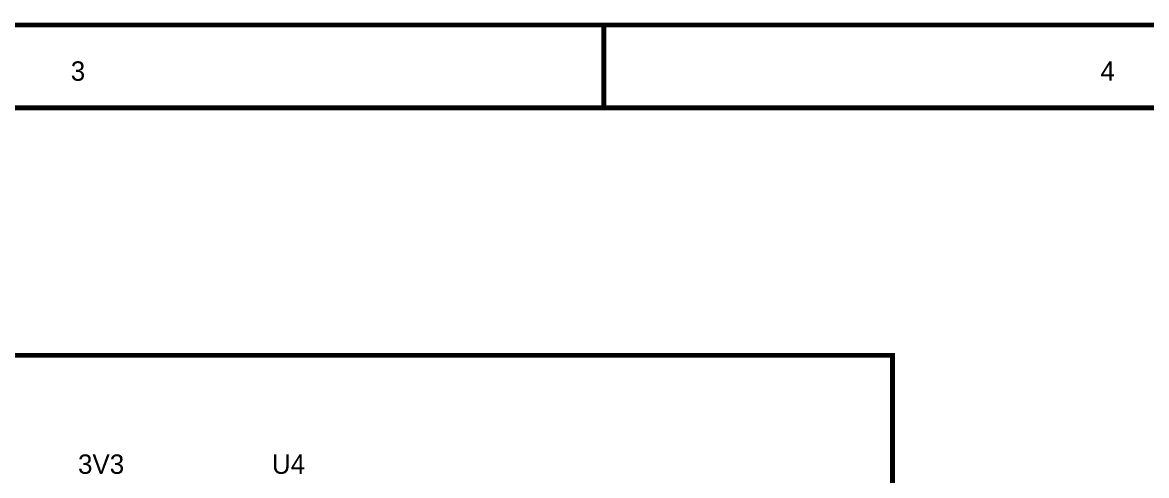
# Model space of a CAD drawing. Header units: inches. Extents: x 0 to 15, y 0 to 9.5.
# Drawn here: x 6.091 to 8.816, y 8.409 to 9.506 of the extents above; entities that cross this region are included whole.
import ezdxf

# ---------------------------------------------------------------- set-up
doc = ezdxf.new("R2010")
doc.units = ezdxf.units.IN
doc.header["$MEASUREMENT"] = 0
doc.layers.add('Sheet', color=255, linetype='Continuous')

msp = doc.modelspace()

# ---------------------------------------------------------------- linework, layer by layer
at = {"layer": 'Sheet'}
for points in [[(0.0029, 9.5, 0.0118, 0.0118, 0), (14.9978, 9.5, 0.0118, 0.0118, 0), (14.9978, 0, 0.0118, 0.0118, 0), (0.0029, 0, 0.0118, 0.0118, 0), (0.0029, 9.5, 0.0118, 0.0118, 0)], [(0.0029, 9.5, 0.0039, 0.0039, 0), (0.0029, 0, 0.0039, 0.0039, 0), (14.9978, 0, 0.0039, 0.0039, 0), (14.9978, 9.5, 0.0039, 0.0039, 0), (0.0029, 9.5, 0.0039, 0.0039, 0), (0.0029, 9.5, 0.0039, 0.0039, 0)], [(0.2026, 9.2995, 0.0118, 0.0118, 0), (14.7981, 9.2995, 0.0118, 0.0118, 0), (14.7981, 0.1998, 0.0118, 0.0118, 0), (0.2026, 0.1998, 0.0118, 0.0118, 0), (0.2026, 9.2995, 0.0118, 0.0118, 0)], [(0.2026, 9.2995, 0.0039, 0.0039, 0), (0.2026, 0.1998, 0.0039, 0.0039, 0), (14.7981, 0.1998, 0.0039, 0.0039, 0), (14.7981, 9.2995, 0.0039, 0.0039, 0), (0.2026, 9.2995, 0.0039, 0.0039, 0), (0.2026, 9.2995, 0.0039, 0.0039, 0)], [(5.9007, 8.6999, 0.0118, 0.0118, 0), (8.2, 8.6999, 0.0118, 0.0118, 0), (8.2, 6.7997, 0.0118, 0.0118, 0), (5.9007, 6.7997, 0.0118, 0.0118, 0), (5.9007, 8.6999, 0.0118, 0.0118, 0)]]:
    msp.add_lwpolyline(points, format="xyseb", close=True, dxfattribs=at)
msp.add_lwpolyline([(7.5, 9.5, 0.0118, 0.0118, 0), (7.5, 9.2999, 0.0118, 0.0118, 0)], format="xyseb", dxfattribs=at)

# ---------------------------------------------------------------- texts
for s, p in [('3', (6.2079, 9.3649)), ('4', (8.704, 9.3649)), ('3V3', (6.2255, 8.4131)), ('U4', (6.6954, 8.4131))]:
    msp.add_text(s, height=0.047, dxfattribs=at).set_placement(p)

doc.saveas('drawing.dxf')
